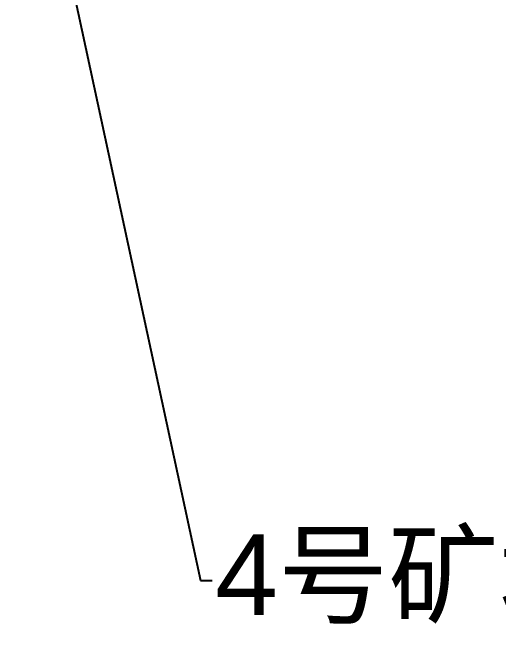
# Model space of a CAD drawing. Header units: inches. Extents: x 469984 to 470107, y 4349588 to 4349650.
# Drawn here: x 470075.25 to 470090.26, y 4349608.75 to 4349628.15 of the extents above; entities that cross this region are included whole.
import ezdxf
from ezdxf import colors
from ezdxf.entities.mleader import LeaderData, LeaderLine
from ezdxf.math import Vec2, Vec3

# ---------------------------------------------------------------- set-up
doc = ezdxf.new("R2010")
doc.units = ezdxf.units.IN
doc.header["$MEASUREMENT"] = 0
doc.styles.get("Standard").update_dxf_attribs({"font": 'arial.ttf'})

msp = doc.modelspace()

# ---------------------------------------------------------------- leaders
ml = msp.add_multileader_mtext('Standard')
ml.set_content('4{\\f宋体|b0|i0|c134|p2;号矿块}', color=256)
ml.set_leader_properties()
ml.build(insert=Vec2(0, 0))
ml.multileader.update_dxf_attribs({"dogleg_length": 0.36, "arrow_head_size": 0.18})
ctx = ml.context
ctx.base_point, ctx.char_height, ctx.arrow_head_size, ctx.landing_gap_size, ctx.plane_origin = Vec3(470081.418, 4349610.597, 3940.527), 2.5, 0.18, 0.09, Vec3(470075.245, 4349637.561, 3940.527)
notes = []
notes.append((ctx, [(0, (1, 1, 0), (470081.058, 4349610.597, 3940.527), (1, 0), 0.36, [(0, [(470075.245, 4349637.561, 3940.527)], 256, [])])]))
ctx.mtext.insert, ctx.mtext.flow_direction = Vec3(470081.508, 4349612.029, 3940.527), 5
for ctx, leaders in notes:
    for number, flags, end, landing, length, lines in leaders:
        leader = LeaderData()
        leader.index, (leader.has_last_leader_line, leader.has_dogleg_vector, leader.attachment_direction) = number, flags
        leader.last_leader_point, leader.dogleg_vector, leader.dogleg_length = Vec3(end), Vec3(landing), length
        for number, points, colour, breaks in lines:
            line = LeaderLine()
            line.index, line.vertices, line.color, line.breaks = number, Vec3.list(points), colors.encode_raw_color(colour), breaks
            leader.lines.append(line)
        ctx.leaders.append(leader)

doc.saveas('drawing.dxf')
